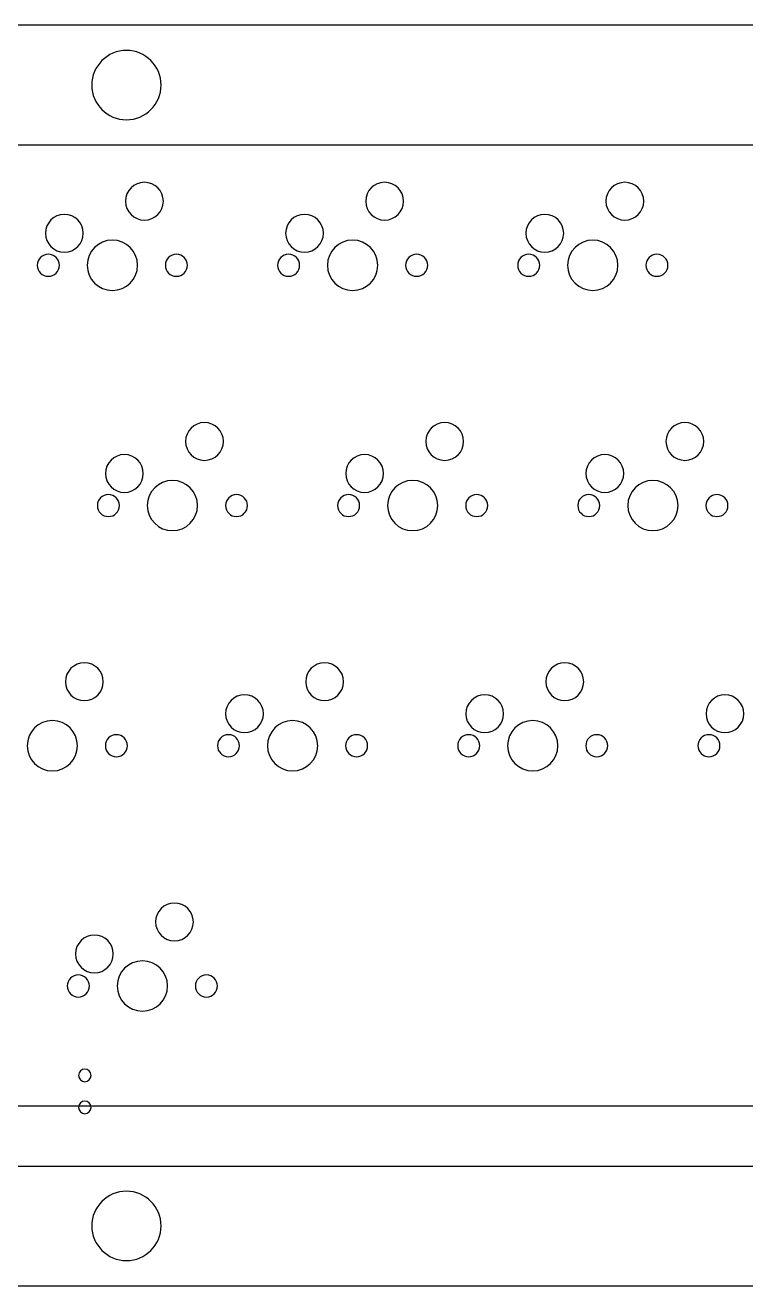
# Model space of a CAD drawing. Header units: millimetres. Extents: x 14 to 281, y 46 to 146.
# Drawn here: x 140.6 to 197.8, y 46.4 to 146.4 of the extents above; entities that cross this region are included whole.
import ezdxf

# ---------------------------------------------------------------- set-up
doc = ezdxf.new("R2010")
doc.units = ezdxf.units.MM
doc.header["$MEASUREMENT"] = 0
doc.layers.add('PCB', color=7, linetype='Continuous')
doc.layers.add('Top', color=7, linetype='Continuous')

# ---------------------------------------------------------------- blocks, each defined once
blk = doc.blocks.new('block 371')
at = {"layer": 'PCB', "color": 7, "lineweight": 25, "true_color": 0xffffff}
blk.add_lwpolyline([(271.379, 136.884), (67.117, 136.884)], dxfattribs=at)
blk = doc.blocks.new('block 372')
at = {"layer": 'PCB', "color": 7, "lineweight": 25, "true_color": 0xffffff}
blk.add_lwpolyline([(116.003, 55.922), (271.379, 55.922)], dxfattribs=at)
blk = doc.blocks.new('block 389')
at = {"layer": 'PCB', "color": 7, "lineweight": 25, "true_color": 0xffffff}
blk.add_open_spline([(147.941, 70.209), (147.941, 71.31), (148.834, 72.203), (149.935, 72.203), (151.037, 72.203), (151.929, 71.31), (151.929, 70.209), (151.929, 69.108), (151.037, 68.215), (149.935, 68.215), (148.834, 68.215), (147.941, 69.108), (147.941, 70.209), (147.941, 70.209), (147.941, 70.209), (147.941, 70.209)], degree=3, knots=[0, 0, 0, 0, 1, 1, 1, 2, 2, 2, 3, 3, 3, 4, 4, 4, 5, 5, 5, 5], dxfattribs=at)
blk = doc.blocks.new('block 400')
at = {"layer": 'PCB', "color": 7, "lineweight": 25, "true_color": 0xffffff}
blk.add_open_spline([(193.987, 89.259), (193.987, 89.742), (194.378, 90.134), (194.862, 90.134), (195.345, 90.134), (195.737, 89.742), (195.737, 89.259), (195.737, 88.776), (195.345, 88.384), (194.862, 88.384), (194.378, 88.384), (193.987, 88.776), (193.987, 89.259), (193.987, 89.259), (193.987, 89.259), (193.987, 89.259)], degree=3, knots=[0, 0, 0, 0, 1, 1, 1, 2, 2, 2, 3, 3, 3, 4, 4, 4, 5, 5, 5, 5], dxfattribs=at)
blk = doc.blocks.new('block 402')
at = {"layer": 'PCB', "color": 7, "lineweight": 25, "true_color": 0xffffff}
blk.add_open_spline([(150.975, 75.289), (150.975, 76.118), (151.647, 76.789), (152.475, 76.789), (153.304, 76.789), (153.975, 76.118), (153.975, 75.289), (153.975, 74.461), (153.304, 73.789), (152.475, 73.789), (151.647, 73.789), (150.975, 74.461), (150.975, 75.289), (150.975, 75.289), (150.975, 75.289), (150.975, 75.289)], degree=3, knots=[0, 0, 0, 0, 1, 1, 1, 2, 2, 2, 3, 3, 3, 4, 4, 4, 5, 5, 5, 5], dxfattribs=at)
blk = doc.blocks.new('block 403')
at = {"layer": 'PCB', "color": 7, "lineweight": 25, "true_color": 0xffffff}
blk.add_open_spline([(162.882, 94.339), (162.882, 95.168), (163.553, 95.839), (164.382, 95.839), (165.21, 95.839), (165.882, 95.168), (165.882, 94.339), (165.882, 93.511), (165.21, 92.839), (164.382, 92.839), (163.553, 92.839), (162.882, 93.511), (162.882, 94.339), (162.882, 94.339), (162.882, 94.339), (162.882, 94.339)], degree=3, knots=[0, 0, 0, 0, 1, 1, 1, 2, 2, 2, 3, 3, 3, 4, 4, 4, 5, 5, 5, 5], dxfattribs=at)
blk = doc.blocks.new('block 404')
at = {"layer": 'PCB', "color": 7, "lineweight": 25, "true_color": 0xffffff}
blk.add_open_spline([(159.848, 89.259), (159.848, 90.36), (160.74, 91.253), (161.842, 91.253), (162.943, 91.253), (163.836, 90.36), (163.836, 89.259), (163.836, 88.158), (162.943, 87.265), (161.842, 87.265), (160.74, 87.265), (159.848, 88.158), (159.848, 89.259), (159.848, 89.259), (159.848, 89.259), (159.848, 89.259)], degree=3, knots=[0, 0, 0, 0, 1, 1, 1, 2, 2, 2, 3, 3, 3, 4, 4, 4, 5, 5, 5, 5], dxfattribs=at)
blk = doc.blocks.new('block 405')
at = {"layer": 'PCB', "color": 7, "lineweight": 25, "true_color": 0xffffff}
blk.add_open_spline([(155.887, 89.259), (155.887, 89.742), (156.278, 90.134), (156.762, 90.134), (157.245, 90.134), (157.637, 89.742), (157.637, 89.259), (157.637, 88.776), (157.245, 88.384), (156.762, 88.384), (156.278, 88.384), (155.887, 88.776), (155.887, 89.259), (155.887, 89.259), (155.887, 89.259), (155.887, 89.259)], degree=3, knots=[0, 0, 0, 0, 1, 1, 1, 2, 2, 2, 3, 3, 3, 4, 4, 4, 5, 5, 5, 5], dxfattribs=at)
blk = doc.blocks.new('block 406')
at = {"layer": 'PCB', "color": 7, "lineweight": 25, "true_color": 0xffffff}
blk.add_open_spline([(175.582, 91.799), (175.582, 92.628), (176.253, 93.299), (177.082, 93.299), (177.91, 93.299), (178.582, 92.628), (178.582, 91.799), (178.582, 90.971), (177.91, 90.299), (177.082, 90.299), (176.253, 90.299), (175.582, 90.971), (175.582, 91.799), (175.582, 91.799), (175.582, 91.799), (175.582, 91.799)], degree=3, knots=[0, 0, 0, 0, 1, 1, 1, 2, 2, 2, 3, 3, 3, 4, 4, 4, 5, 5, 5, 5], dxfattribs=at)
blk = doc.blocks.new('block 407')
at = {"layer": 'PCB', "color": 7, "lineweight": 25, "true_color": 0xffffff}
blk.add_open_spline([(185.097, 89.259), (185.097, 89.742), (185.488, 90.134), (185.972, 90.134), (186.455, 90.134), (186.847, 89.742), (186.847, 89.259), (186.847, 88.776), (186.455, 88.384), (185.972, 88.384), (185.488, 88.384), (185.097, 88.776), (185.097, 89.259), (185.097, 89.259), (185.097, 89.259), (185.097, 89.259)], degree=3, knots=[0, 0, 0, 0, 1, 1, 1, 2, 2, 2, 3, 3, 3, 4, 4, 4, 5, 5, 5, 5], dxfattribs=at)
blk = doc.blocks.new('block 415')
at = {"layer": 'PCB', "color": 7, "lineweight": 25, "true_color": 0xffffff}
blk.add_open_spline([(146.362, 108.309), (146.362, 108.792), (146.753, 109.184), (147.237, 109.184), (147.72, 109.184), (148.112, 108.792), (148.112, 108.309), (148.112, 107.826), (147.72, 107.434), (147.237, 107.434), (146.753, 107.434), (146.362, 107.826), (146.362, 108.309), (146.362, 108.309), (146.362, 108.309), (146.362, 108.309)], degree=3, knots=[0, 0, 0, 0, 1, 1, 1, 2, 2, 2, 3, 3, 3, 4, 4, 4, 5, 5, 5, 5], dxfattribs=at)
blk = doc.blocks.new('block 416')
at = {"layer": 'PCB', "color": 7, "lineweight": 25, "true_color": 0xffffff}
blk.add_open_spline([(175.572, 108.309), (175.572, 108.792), (175.963, 109.184), (176.447, 109.184), (176.93, 109.184), (177.322, 108.792), (177.322, 108.309), (177.322, 107.826), (176.93, 107.434), (176.447, 107.434), (175.963, 107.434), (175.572, 107.826), (175.572, 108.309), (175.572, 108.309), (175.572, 108.309), (175.572, 108.309)], degree=3, knots=[0, 0, 0, 0, 1, 1, 1, 2, 2, 2, 3, 3, 3, 4, 4, 4, 5, 5, 5, 5], dxfattribs=at)
blk = doc.blocks.new('block 422')
at = {"layer": 'PCB', "color": 7, "lineweight": 25, "true_color": 0xffffff}
blk.add_open_spline([(147.007, 110.849), (147.007, 111.678), (147.678, 112.349), (148.507, 112.349), (149.335, 112.349), (150.007, 111.678), (150.007, 110.849), (150.007, 110.021), (149.335, 109.349), (148.507, 109.349), (147.678, 109.349), (147.007, 110.021), (147.007, 110.849), (147.007, 110.849), (147.007, 110.849), (147.007, 110.849)], degree=3, knots=[0, 0, 0, 0, 1, 1, 1, 2, 2, 2, 3, 3, 3, 4, 4, 4, 5, 5, 5, 5], dxfattribs=at)
blk = doc.blocks.new('block 428')
at = {"layer": 'PCB', "color": 7, "lineweight": 25, "true_color": 0xffffff}
blk.add_open_spline([(172.407, 113.389), (172.407, 114.218), (173.078, 114.889), (173.907, 114.889), (174.735, 114.889), (175.407, 114.218), (175.407, 113.389), (175.407, 112.561), (174.735, 111.889), (173.907, 111.889), (173.078, 111.889), (172.407, 112.561), (172.407, 113.389), (172.407, 113.389), (172.407, 113.389), (172.407, 113.389)], degree=3, knots=[0, 0, 0, 0, 1, 1, 1, 2, 2, 2, 3, 3, 3, 4, 4, 4, 5, 5, 5, 5], dxfattribs=at)
blk = doc.blocks.new('block 429')
at = {"layer": 'PCB', "color": 7, "lineweight": 25, "true_color": 0xffffff}
blk.add_open_spline([(191.457, 113.389), (191.457, 114.218), (192.128, 114.889), (192.957, 114.889), (193.785, 114.889), (194.457, 114.218), (194.457, 113.389), (194.457, 112.561), (193.785, 111.889), (192.957, 111.889), (192.128, 111.889), (191.457, 112.561), (191.457, 113.389), (191.457, 113.389), (191.457, 113.389), (191.457, 113.389)], degree=3, knots=[0, 0, 0, 0, 1, 1, 1, 2, 2, 2, 3, 3, 3, 4, 4, 4, 5, 5, 5, 5], dxfattribs=at)
blk = doc.blocks.new('block 436')
at = {"layer": 'PCB', "color": 7, "lineweight": 25, "true_color": 0xffffff}
blk.add_open_spline([(169.373, 108.309), (169.373, 109.41), (170.265, 110.303), (171.367, 110.303), (172.468, 110.303), (173.361, 109.41), (173.361, 108.309), (173.361, 107.208), (172.468, 106.315), (171.367, 106.315), (170.265, 106.315), (169.373, 107.208), (169.373, 108.309), (169.373, 108.309), (169.373, 108.309), (169.373, 108.309)], degree=3, knots=[0, 0, 0, 0, 1, 1, 1, 2, 2, 2, 3, 3, 3, 4, 4, 4, 5, 5, 5, 5], dxfattribs=at)
blk = doc.blocks.new('block 437')
at = {"layer": 'PCB', "color": 7, "lineweight": 25, "true_color": 0xffffff}
blk.add_open_spline([(184.462, 108.309), (184.462, 108.792), (184.853, 109.184), (185.337, 109.184), (185.82, 109.184), (186.212, 108.792), (186.212, 108.309), (186.212, 107.826), (185.82, 107.434), (185.337, 107.434), (184.853, 107.434), (184.462, 107.826), (184.462, 108.309), (184.462, 108.309), (184.462, 108.309), (184.462, 108.309)], degree=3, knots=[0, 0, 0, 0, 1, 1, 1, 2, 2, 2, 3, 3, 3, 4, 4, 4, 5, 5, 5, 5], dxfattribs=at)
blk = doc.blocks.new('block 438')
at = {"layer": 'PCB', "color": 7, "lineweight": 25, "true_color": 0xffffff}
blk.add_open_spline([(185.107, 110.849), (185.107, 111.678), (185.778, 112.349), (186.607, 112.349), (187.435, 112.349), (188.107, 111.678), (188.107, 110.849), (188.107, 110.021), (187.435, 109.349), (186.607, 109.349), (185.778, 109.349), (185.107, 110.021), (185.107, 110.849), (185.107, 110.849), (185.107, 110.849), (185.107, 110.849)], degree=3, knots=[0, 0, 0, 0, 1, 1, 1, 2, 2, 2, 3, 3, 3, 4, 4, 4, 5, 5, 5, 5], dxfattribs=at)
blk = doc.blocks.new('block 439')
at = {"layer": 'PCB', "color": 7, "lineweight": 25, "true_color": 0xffffff}
blk.add_open_spline([(194.622, 108.309), (194.622, 108.792), (195.013, 109.184), (195.497, 109.184), (195.98, 109.184), (196.372, 108.792), (196.372, 108.309), (196.372, 107.826), (195.98, 107.434), (195.497, 107.434), (195.013, 107.434), (194.622, 107.826), (194.622, 108.309), (194.622, 108.309), (194.622, 108.309), (194.622, 108.309)], degree=3, knots=[0, 0, 0, 0, 1, 1, 1, 2, 2, 2, 3, 3, 3, 4, 4, 4, 5, 5, 5, 5], dxfattribs=at)
blk = doc.blocks.new('block 440')
at = {"layer": 'PCB', "color": 7, "lineweight": 25, "true_color": 0xffffff}
blk.add_open_spline([(188.423, 108.309), (188.423, 109.41), (189.315, 110.303), (190.417, 110.303), (191.518, 110.303), (192.411, 109.41), (192.411, 108.309), (192.411, 107.208), (191.518, 106.315), (190.417, 106.315), (189.315, 106.315), (188.423, 107.208), (188.423, 108.309), (188.423, 108.309), (188.423, 108.309), (188.423, 108.309)], degree=3, knots=[0, 0, 0, 0, 1, 1, 1, 2, 2, 2, 3, 3, 3, 4, 4, 4, 5, 5, 5, 5], dxfattribs=at)
blk = doc.blocks.new('block 445')
at = {"layer": 'PCB', "color": 7, "lineweight": 25, "true_color": 0xffffff}
blk.add_open_spline([(153.357, 113.389), (153.357, 114.218), (154.028, 114.889), (154.857, 114.889), (155.685, 114.889), (156.357, 114.218), (156.357, 113.389), (156.357, 112.561), (155.685, 111.889), (154.857, 111.889), (154.028, 111.889), (153.357, 112.561), (153.357, 113.389), (153.357, 113.389), (153.357, 113.389), (153.357, 113.389)], degree=3, knots=[0, 0, 0, 0, 1, 1, 1, 2, 2, 2, 3, 3, 3, 4, 4, 4, 5, 5, 5, 5], dxfattribs=at)
blk = doc.blocks.new('block 446')
at = {"layer": 'PCB', "color": 7, "lineweight": 25, "true_color": 0xffffff}
blk.add_open_spline([(150.323, 108.309), (150.323, 109.41), (151.215, 110.303), (152.317, 110.303), (153.418, 110.303), (154.311, 109.41), (154.311, 108.309), (154.311, 107.208), (153.418, 106.315), (152.317, 106.315), (151.215, 106.315), (150.323, 107.208), (150.323, 108.309), (150.323, 108.309), (150.323, 108.309), (150.323, 108.309)], degree=3, knots=[0, 0, 0, 0, 1, 1, 1, 2, 2, 2, 3, 3, 3, 4, 4, 4, 5, 5, 5, 5], dxfattribs=at)
blk = doc.blocks.new('block 447')
at = {"layer": 'PCB', "color": 7, "lineweight": 25, "true_color": 0xffffff}
blk.add_open_spline([(165.412, 108.309), (165.412, 108.792), (165.803, 109.184), (166.287, 109.184), (166.77, 109.184), (167.162, 108.792), (167.162, 108.309), (167.162, 107.826), (166.77, 107.434), (166.287, 107.434), (165.803, 107.434), (165.412, 107.826), (165.412, 108.309), (165.412, 108.309), (165.412, 108.309), (165.412, 108.309)], degree=3, knots=[0, 0, 0, 0, 1, 1, 1, 2, 2, 2, 3, 3, 3, 4, 4, 4, 5, 5, 5, 5], dxfattribs=at)
blk = doc.blocks.new('block 448')
at = {"layer": 'PCB', "color": 7, "lineweight": 25, "true_color": 0xffffff}
blk.add_open_spline([(166.057, 110.849), (166.057, 111.678), (166.728, 112.349), (167.557, 112.349), (168.385, 112.349), (169.057, 111.678), (169.057, 110.849), (169.057, 110.021), (168.385, 109.349), (167.557, 109.349), (166.728, 109.349), (166.057, 110.021), (166.057, 110.849), (166.057, 110.849), (166.057, 110.849), (166.057, 110.849)], degree=3, knots=[0, 0, 0, 0, 1, 1, 1, 2, 2, 2, 3, 3, 3, 4, 4, 4, 5, 5, 5, 5], dxfattribs=at)
blk = doc.blocks.new('block 449')
at = {"layer": 'PCB', "color": 7, "lineweight": 25, "true_color": 0xffffff}
blk.add_open_spline([(156.522, 108.309), (156.522, 108.792), (156.913, 109.184), (157.397, 109.184), (157.88, 109.184), (158.272, 108.792), (158.272, 108.309), (158.272, 107.826), (157.88, 107.434), (157.397, 107.434), (156.913, 107.434), (156.522, 107.826), (156.522, 108.309), (156.522, 108.309), (156.522, 108.309), (156.522, 108.309)], degree=3, knots=[0, 0, 0, 0, 1, 1, 1, 2, 2, 2, 3, 3, 3, 4, 4, 4, 5, 5, 5, 5], dxfattribs=at)
blk = doc.blocks.new('block 458')
at = {"layer": 'PCB', "color": 7, "lineweight": 25, "true_color": 0xffffff}
blk.add_open_spline([(174.937, 89.259), (174.937, 89.742), (175.328, 90.134), (175.812, 90.134), (176.295, 90.134), (176.687, 89.742), (176.687, 89.259), (176.687, 88.776), (176.295, 88.384), (175.812, 88.384), (175.328, 88.384), (174.937, 88.776), (174.937, 89.259), (174.937, 89.259), (174.937, 89.259), (174.937, 89.259)], degree=3, knots=[0, 0, 0, 0, 1, 1, 1, 2, 2, 2, 3, 3, 3, 4, 4, 4, 5, 5, 5, 5], dxfattribs=at)
blk = doc.blocks.new('block 459')
at = {"layer": 'PCB', "color": 7, "lineweight": 25, "true_color": 0xffffff}
blk.add_open_spline([(178.898, 89.259), (178.898, 90.36), (179.79, 91.253), (180.892, 91.253), (181.993, 91.253), (182.886, 90.36), (182.886, 89.259), (182.886, 88.158), (181.993, 87.265), (180.892, 87.265), (179.79, 87.265), (178.898, 88.158), (178.898, 89.259), (178.898, 89.259), (178.898, 89.259), (178.898, 89.259)], degree=3, knots=[0, 0, 0, 0, 1, 1, 1, 2, 2, 2, 3, 3, 3, 4, 4, 4, 5, 5, 5, 5], dxfattribs=at)
blk = doc.blocks.new('block 460')
at = {"layer": 'PCB', "color": 7, "lineweight": 25, "true_color": 0xffffff}
blk.add_open_spline([(194.632, 91.799), (194.632, 92.628), (195.303, 93.299), (196.132, 93.299), (196.96, 93.299), (197.632, 92.628), (197.632, 91.799), (197.632, 90.971), (196.96, 90.299), (196.132, 90.299), (195.303, 90.299), (194.632, 90.971), (194.632, 91.799), (194.632, 91.799), (194.632, 91.799), (194.632, 91.799)], degree=3, knots=[0, 0, 0, 0, 1, 1, 1, 2, 2, 2, 3, 3, 3, 4, 4, 4, 5, 5, 5, 5], dxfattribs=at)
blk = doc.blocks.new('block 466')
at = {"layer": 'PCB', "color": 7, "lineweight": 25, "true_color": 0xffffff}
blk.add_open_spline([(181.932, 94.339), (181.932, 95.168), (182.603, 95.839), (183.432, 95.839), (184.26, 95.839), (184.932, 95.168), (184.932, 94.339), (184.932, 93.511), (184.26, 92.839), (183.432, 92.839), (182.603, 92.839), (181.932, 93.511), (181.932, 94.339), (181.932, 94.339), (181.932, 94.339), (181.932, 94.339)], degree=3, knots=[0, 0, 0, 0, 1, 1, 1, 2, 2, 2, 3, 3, 3, 4, 4, 4, 5, 5, 5, 5], dxfattribs=at)
blk = doc.blocks.new('block 467')
at = {"layer": 'PCB', "color": 7, "lineweight": 25, "true_color": 0xffffff}
blk.add_open_spline([(140.798, 89.259), (140.798, 90.36), (141.69, 91.253), (142.792, 91.253), (143.893, 91.253), (144.786, 90.36), (144.786, 89.259), (144.786, 88.158), (143.893, 87.265), (142.792, 87.265), (141.69, 87.265), (140.798, 88.158), (140.798, 89.259), (140.798, 89.259), (140.798, 89.259), (140.798, 89.259)], degree=3, knots=[0, 0, 0, 0, 1, 1, 1, 2, 2, 2, 3, 3, 3, 4, 4, 4, 5, 5, 5, 5], dxfattribs=at)
blk = doc.blocks.new('block 468')
at = {"layer": 'PCB', "color": 7, "lineweight": 25, "true_color": 0xffffff}
blk.add_open_spline([(146.997, 89.259), (146.997, 89.742), (147.388, 90.134), (147.872, 90.134), (148.355, 90.134), (148.747, 89.742), (148.747, 89.259), (148.747, 88.776), (148.355, 88.384), (147.872, 88.384), (147.388, 88.384), (146.997, 88.776), (146.997, 89.259), (146.997, 89.259), (146.997, 89.259), (146.997, 89.259)], degree=3, knots=[0, 0, 0, 0, 1, 1, 1, 2, 2, 2, 3, 3, 3, 4, 4, 4, 5, 5, 5, 5], dxfattribs=at)
blk = doc.blocks.new('block 469')
at = {"layer": 'PCB', "color": 7, "lineweight": 25, "true_color": 0xffffff}
blk.add_open_spline([(154.14, 70.209), (154.14, 70.692), (154.532, 71.084), (155.015, 71.084), (155.499, 71.084), (155.89, 70.692), (155.89, 70.209), (155.89, 69.726), (155.499, 69.334), (155.015, 69.334), (154.532, 69.334), (154.14, 69.726), (154.14, 70.209), (154.14, 70.209), (154.14, 70.209), (154.14, 70.209)], degree=3, knots=[0, 0, 0, 0, 1, 1, 1, 2, 2, 2, 3, 3, 3, 4, 4, 4, 5, 5, 5, 5], dxfattribs=at)
blk = doc.blocks.new('block 470')
at = {"layer": 'PCB', "color": 7, "lineweight": 25, "true_color": 0xffffff}
blk.add_open_spline([(144.625, 72.749), (144.625, 73.578), (145.297, 74.249), (146.125, 74.249), (146.954, 74.249), (147.625, 73.578), (147.625, 72.749), (147.625, 71.921), (146.954, 71.249), (146.125, 71.249), (145.297, 71.249), (144.625, 71.921), (144.625, 72.749), (144.625, 72.749), (144.625, 72.749), (144.625, 72.749)], degree=3, knots=[0, 0, 0, 0, 1, 1, 1, 2, 2, 2, 3, 3, 3, 4, 4, 4, 5, 5, 5, 5], dxfattribs=at)
blk = doc.blocks.new('block 471')
at = {"layer": 'PCB', "color": 7, "lineweight": 25, "true_color": 0xffffff}
blk.add_open_spline([(143.98, 70.209), (143.98, 70.692), (144.372, 71.084), (144.855, 71.084), (145.339, 71.084), (145.73, 70.692), (145.73, 70.209), (145.73, 69.726), (145.339, 69.334), (144.855, 69.334), (144.372, 69.334), (143.98, 69.726), (143.98, 70.209), (143.98, 70.209), (143.98, 70.209), (143.98, 70.209)], degree=3, knots=[0, 0, 0, 0, 1, 1, 1, 2, 2, 2, 3, 3, 3, 4, 4, 4, 5, 5, 5, 5], dxfattribs=at)
blk = doc.blocks.new('block 472')
at = {"layer": 'PCB', "color": 7, "lineweight": 25, "true_color": 0xffffff}
blk.add_open_spline([(143.832, 94.339), (143.832, 95.168), (144.503, 95.839), (145.332, 95.839), (146.16, 95.839), (146.832, 95.168), (146.832, 94.339), (146.832, 93.511), (146.16, 92.839), (145.332, 92.839), (144.503, 92.839), (143.832, 93.511), (143.832, 94.339), (143.832, 94.339), (143.832, 94.339), (143.832, 94.339)], degree=3, knots=[0, 0, 0, 0, 1, 1, 1, 2, 2, 2, 3, 3, 3, 4, 4, 4, 5, 5, 5, 5], dxfattribs=at)
blk = doc.blocks.new('block 473')
at = {"layer": 'PCB', "color": 7, "lineweight": 25, "true_color": 0xffffff}
blk.add_open_spline([(156.532, 91.799), (156.532, 92.628), (157.203, 93.299), (158.032, 93.299), (158.86, 93.299), (159.532, 92.628), (159.532, 91.799), (159.532, 90.971), (158.86, 90.299), (158.032, 90.299), (157.203, 90.299), (156.532, 90.971), (156.532, 91.799), (156.532, 91.799), (156.532, 91.799), (156.532, 91.799)], degree=3, knots=[0, 0, 0, 0, 1, 1, 1, 2, 2, 2, 3, 3, 3, 4, 4, 4, 5, 5, 5, 5], dxfattribs=at)
blk = doc.blocks.new('block 474')
at = {"layer": 'PCB', "color": 7, "lineweight": 25, "true_color": 0xffffff}
blk.add_open_spline([(166.047, 89.259), (166.047, 89.742), (166.438, 90.134), (166.922, 90.134), (167.405, 90.134), (167.797, 89.742), (167.797, 89.259), (167.797, 88.776), (167.405, 88.384), (166.922, 88.384), (166.438, 88.384), (166.047, 88.776), (166.047, 89.259), (166.047, 89.259), (166.047, 89.259), (166.047, 89.259)], degree=3, knots=[0, 0, 0, 0, 1, 1, 1, 2, 2, 2, 3, 3, 3, 4, 4, 4, 5, 5, 5, 5], dxfattribs=at)
blk = doc.blocks.new('block 481')
at = {"layer": 'PCB', "color": 7, "lineweight": 25, "true_color": 0xffffff}
blk.add_open_spline([(144.867, 63.118), (144.867, 63.394), (145.091, 63.618), (145.367, 63.618), (145.643, 63.618), (145.867, 63.394), (145.867, 63.118), (145.867, 62.842), (145.643, 62.618), (145.367, 62.618), (145.091, 62.618), (144.867, 62.842), (144.867, 63.118), (144.867, 63.118), (144.867, 63.118), (144.867, 63.118)], degree=3, knots=[0, 0, 0, 0, 1, 1, 1, 2, 2, 2, 3, 3, 3, 4, 4, 4, 5, 5, 5, 5], dxfattribs=at)
blk = doc.blocks.new('block 486')
at = {"layer": 'PCB', "color": 7, "lineweight": 25, "true_color": 0xffffff}
blk.add_open_spline([(141.599, 127.359), (141.599, 127.842), (141.991, 128.234), (142.474, 128.234), (142.957, 128.234), (143.349, 127.842), (143.349, 127.359), (143.349, 126.876), (142.957, 126.484), (142.474, 126.484), (141.991, 126.484), (141.599, 126.876), (141.599, 127.359), (141.599, 127.359), (141.599, 127.359), (141.599, 127.359)], degree=3, knots=[0, 0, 0, 0, 1, 1, 1, 2, 2, 2, 3, 3, 3, 4, 4, 4, 5, 5, 5, 5], dxfattribs=at)
blk = doc.blocks.new('block 488')
at = {"layer": 'PCB', "color": 7, "lineweight": 25, "true_color": 0xffffff}
blk.add_open_spline([(142.244, 129.899), (142.244, 130.728), (142.916, 131.399), (143.744, 131.399), (144.573, 131.399), (145.244, 130.728), (145.244, 129.899), (145.244, 129.071), (144.573, 128.399), (143.744, 128.399), (142.916, 128.399), (142.244, 129.071), (142.244, 129.899), (142.244, 129.899), (142.244, 129.899), (142.244, 129.899)], degree=3, knots=[0, 0, 0, 0, 1, 1, 1, 2, 2, 2, 3, 3, 3, 4, 4, 4, 5, 5, 5, 5], dxfattribs=at)
blk = doc.blocks.new('block 491')
at = {"layer": 'PCB', "color": 7, "lineweight": 25, "true_color": 0xffffff}
blk.add_open_spline([(145.56, 127.359), (145.56, 128.46), (146.453, 129.353), (147.554, 129.353), (148.655, 129.353), (149.548, 128.46), (149.548, 127.359), (149.548, 126.258), (148.655, 125.365), (147.554, 125.365), (146.453, 125.365), (145.56, 126.258), (145.56, 127.359), (145.56, 127.359), (145.56, 127.359), (145.56, 127.359)], degree=3, knots=[0, 0, 0, 0, 1, 1, 1, 2, 2, 2, 3, 3, 3, 4, 4, 4, 5, 5, 5, 5], dxfattribs=at)
blk = doc.blocks.new('block 492')
at = {"layer": 'PCB', "color": 7, "lineweight": 25, "true_color": 0xffffff}
blk.add_open_spline([(148.594, 132.439), (148.594, 133.268), (149.266, 133.939), (150.094, 133.939), (150.923, 133.939), (151.594, 133.268), (151.594, 132.439), (151.594, 131.611), (150.923, 130.939), (150.094, 130.939), (149.266, 130.939), (148.594, 131.611), (148.594, 132.439), (148.594, 132.439), (148.594, 132.439), (148.594, 132.439)], degree=3, knots=[0, 0, 0, 0, 1, 1, 1, 2, 2, 2, 3, 3, 3, 4, 4, 4, 5, 5, 5, 5], dxfattribs=at)
blk = doc.blocks.new('block 493')
at = {"layer": 'PCB', "color": 7, "lineweight": 25, "true_color": 0xffffff}
blk.add_open_spline([(189.859, 127.359), (189.859, 127.842), (190.251, 128.234), (190.734, 128.234), (191.217, 128.234), (191.609, 127.842), (191.609, 127.359), (191.609, 126.876), (191.217, 126.484), (190.734, 126.484), (190.251, 126.484), (189.859, 126.876), (189.859, 127.359), (189.859, 127.359), (189.859, 127.359), (189.859, 127.359)], degree=3, knots=[0, 0, 0, 0, 1, 1, 1, 2, 2, 2, 3, 3, 3, 4, 4, 4, 5, 5, 5, 5], dxfattribs=at)
blk = doc.blocks.new('block 494')
at = {"layer": 'PCB', "color": 7, "lineweight": 25, "true_color": 0xffffff}
blk.add_open_spline([(183.66, 127.359), (183.66, 128.46), (184.553, 129.353), (185.654, 129.353), (186.755, 129.353), (187.648, 128.46), (187.648, 127.359), (187.648, 126.258), (186.755, 125.365), (185.654, 125.365), (184.553, 125.365), (183.66, 126.258), (183.66, 127.359), (183.66, 127.359), (183.66, 127.359), (183.66, 127.359)], degree=3, knots=[0, 0, 0, 0, 1, 1, 1, 2, 2, 2, 3, 3, 3, 4, 4, 4, 5, 5, 5, 5], dxfattribs=at)
blk = doc.blocks.new('block 495')
at = {"layer": 'PCB', "color": 7, "lineweight": 25, "true_color": 0xffffff}
blk.add_open_spline([(186.694, 132.439), (186.694, 133.268), (187.366, 133.939), (188.194, 133.939), (189.023, 133.939), (189.694, 133.268), (189.694, 132.439), (189.694, 131.611), (189.023, 130.939), (188.194, 130.939), (187.366, 130.939), (186.694, 131.611), (186.694, 132.439), (186.694, 132.439), (186.694, 132.439), (186.694, 132.439)], degree=3, knots=[0, 0, 0, 0, 1, 1, 1, 2, 2, 2, 3, 3, 3, 4, 4, 4, 5, 5, 5, 5], dxfattribs=at)
blk = doc.blocks.new('block 496')
at = {"layer": 'PCB', "color": 7, "lineweight": 25, "true_color": 0xffffff}
blk.add_open_spline([(180.344, 129.899), (180.344, 130.728), (181.016, 131.399), (181.844, 131.399), (182.673, 131.399), (183.344, 130.728), (183.344, 129.899), (183.344, 129.071), (182.673, 128.399), (181.844, 128.399), (181.016, 128.399), (180.344, 129.071), (180.344, 129.899), (180.344, 129.899), (180.344, 129.899), (180.344, 129.899)], degree=3, knots=[0, 0, 0, 0, 1, 1, 1, 2, 2, 2, 3, 3, 3, 4, 4, 4, 5, 5, 5, 5], dxfattribs=at)
blk = doc.blocks.new('block 497')
at = {"layer": 'PCB', "color": 7, "lineweight": 25, "true_color": 0xffffff}
blk.add_open_spline([(179.699, 127.359), (179.699, 127.842), (180.091, 128.234), (180.574, 128.234), (181.057, 128.234), (181.449, 127.842), (181.449, 127.359), (181.449, 126.876), (181.057, 126.484), (180.574, 126.484), (180.091, 126.484), (179.699, 126.876), (179.699, 127.359), (179.699, 127.359), (179.699, 127.359), (179.699, 127.359)], degree=3, knots=[0, 0, 0, 0, 1, 1, 1, 2, 2, 2, 3, 3, 3, 4, 4, 4, 5, 5, 5, 5], dxfattribs=at)
blk = doc.blocks.new('block 498')
at = {"layer": 'PCB', "color": 7, "lineweight": 25, "true_color": 0xffffff}
blk.add_open_spline([(161.294, 129.899), (161.294, 130.728), (161.966, 131.399), (162.794, 131.399), (163.623, 131.399), (164.294, 130.728), (164.294, 129.899), (164.294, 129.071), (163.623, 128.399), (162.794, 128.399), (161.966, 128.399), (161.294, 129.071), (161.294, 129.899), (161.294, 129.899), (161.294, 129.899), (161.294, 129.899)], degree=3, knots=[0, 0, 0, 0, 1, 1, 1, 2, 2, 2, 3, 3, 3, 4, 4, 4, 5, 5, 5, 5], dxfattribs=at)
blk = doc.blocks.new('block 499')
at = {"layer": 'PCB', "color": 7, "lineweight": 25, "true_color": 0xffffff}
blk.add_open_spline([(160.649, 127.359), (160.649, 127.842), (161.041, 128.234), (161.524, 128.234), (162.007, 128.234), (162.399, 127.842), (162.399, 127.359), (162.399, 126.876), (162.007, 126.484), (161.524, 126.484), (161.041, 126.484), (160.649, 126.876), (160.649, 127.359), (160.649, 127.359), (160.649, 127.359), (160.649, 127.359)], degree=3, knots=[0, 0, 0, 0, 1, 1, 1, 2, 2, 2, 3, 3, 3, 4, 4, 4, 5, 5, 5, 5], dxfattribs=at)
blk = doc.blocks.new('block 500')
at = {"layer": 'PCB', "color": 7, "lineweight": 25, "true_color": 0xffffff}
blk.add_open_spline([(164.61, 127.359), (164.61, 128.46), (165.503, 129.353), (166.604, 129.353), (167.705, 129.353), (168.598, 128.46), (168.598, 127.359), (168.598, 126.258), (167.705, 125.365), (166.604, 125.365), (165.503, 125.365), (164.61, 126.258), (164.61, 127.359), (164.61, 127.359), (164.61, 127.359), (164.61, 127.359)], degree=3, knots=[0, 0, 0, 0, 1, 1, 1, 2, 2, 2, 3, 3, 3, 4, 4, 4, 5, 5, 5, 5], dxfattribs=at)
blk = doc.blocks.new('block 501')
at = {"layer": 'PCB', "color": 7, "lineweight": 25, "true_color": 0xffffff}
blk.add_open_spline([(167.644, 132.439), (167.644, 133.268), (168.316, 133.939), (169.144, 133.939), (169.973, 133.939), (170.644, 133.268), (170.644, 132.439), (170.644, 131.611), (169.973, 130.939), (169.144, 130.939), (168.316, 130.939), (167.644, 131.611), (167.644, 132.439), (167.644, 132.439), (167.644, 132.439), (167.644, 132.439)], degree=3, knots=[0, 0, 0, 0, 1, 1, 1, 2, 2, 2, 3, 3, 3, 4, 4, 4, 5, 5, 5, 5], dxfattribs=at)
blk = doc.blocks.new('block 502')
at = {"layer": 'PCB', "color": 7, "lineweight": 25, "true_color": 0xffffff}
blk.add_open_spline([(170.809, 127.359), (170.809, 127.842), (171.201, 128.234), (171.684, 128.234), (172.167, 128.234), (172.559, 127.842), (172.559, 127.359), (172.559, 126.876), (172.167, 126.484), (171.684, 126.484), (171.201, 126.484), (170.809, 126.876), (170.809, 127.359), (170.809, 127.359), (170.809, 127.359), (170.809, 127.359)], degree=3, knots=[0, 0, 0, 0, 1, 1, 1, 2, 2, 2, 3, 3, 3, 4, 4, 4, 5, 5, 5, 5], dxfattribs=at)
blk = doc.blocks.new('block 503')
at = {"layer": 'PCB', "color": 7, "lineweight": 25, "true_color": 0xffffff}
blk.add_open_spline([(151.759, 127.359), (151.759, 127.842), (152.151, 128.234), (152.634, 128.234), (153.117, 128.234), (153.509, 127.842), (153.509, 127.359), (153.509, 126.876), (153.117, 126.484), (152.634, 126.484), (152.151, 126.484), (151.759, 126.876), (151.759, 127.359), (151.759, 127.359), (151.759, 127.359), (151.759, 127.359)], degree=3, knots=[0, 0, 0, 0, 1, 1, 1, 2, 2, 2, 3, 3, 3, 4, 4, 4, 5, 5, 5, 5], dxfattribs=at)
blk = doc.blocks.new('block 627')
at = {"layer": 'PCB', "color": 7, "lineweight": 25, "true_color": 0xffffff}
blk.add_open_spline([(144.867, 60.578), (144.867, 60.854), (145.091, 61.078), (145.367, 61.078), (145.643, 61.078), (145.867, 60.854), (145.867, 60.578), (145.867, 60.302), (145.643, 60.078), (145.367, 60.078), (145.091, 60.078), (144.867, 60.302), (144.867, 60.578), (144.867, 60.578), (144.867, 60.578), (144.867, 60.578)], degree=3, knots=[0, 0, 0, 0, 1, 1, 1, 2, 2, 2, 3, 3, 3, 4, 4, 4, 5, 5, 5, 5], dxfattribs=at)
blk = doc.blocks.new('block 353')
at = {"layer": 'PCB'}
for name in ['block 371', 'block 492', 'block 501', 'block 495', 'block 488', 'block 498', 'block 496', 'block 491', 'block 500', 'block 494', 'block 486', 'block 503', 'block 499', 'block 502', 'block 497', 'block 493', 'block 445', 'block 428', 'block 429', 'block 422', 'block 448', 'block 438', 'block 446', 'block 436', 'block 440', 'block 415', 'block 449', 'block 447', 'block 416', 'block 437', 'block 439', 'block 472', 'block 403', 'block 466', 'block 473', 'block 406', 'block 460', 'block 467', 'block 404', 'block 459', 'block 468', 'block 405', 'block 474', 'block 458', 'block 407', 'block 400', 'block 402', 'block 470', 'block 389', 'block 471', 'block 469', 'block 481', 'block 627', 'block 372']:
    blk.add_blockref(name, (0, 0), dxfattribs=at)

msp = doc.modelspace()

# ---------------------------------------------------------------- linework, layer by layer
at = {"layer": 'Top', "color": 7, "lineweight": 25, "true_color": 0xffffff}
for points, knots in [([(19.224, 146.397), (19.224, 146.397), (275.902, 146.397), (275.902, 146.397), (278.663, 146.397), (280.902, 144.158), (280.902, 141.397), (280.902, 141.397), (280.902, 51.434), (280.902, 51.434), (280.902, 48.673), (278.663, 46.434), (275.902, 46.434), (275.902, 46.434), (19.224, 46.434), (19.224, 46.434), (16.463, 46.434), (14.224, 48.673), (14.224, 51.434), (14.224, 51.434), (14.224, 141.397), (14.224, 141.397), (14.224, 144.158), (16.463, 146.397), (19.224, 146.397)], [0, 0, 0, 0, 1, 1, 1, 2, 2, 2, 3, 3, 3, 4, 4, 4, 5, 5, 5, 6, 6, 6, 7, 7, 7, 8, 8, 8, 8]), ([(151.418, 141.647), (151.418, 140.128), (150.187, 138.897), (148.668, 138.897), (147.15, 138.897), (145.918, 140.128), (145.918, 141.647), (145.918, 143.166), (147.15, 144.397), (148.668, 144.397), (150.187, 144.397), (151.418, 143.166), (151.418, 141.647)], [0, 0, 0, 0, 1, 1, 1, 2, 2, 2, 3, 3, 3, 4, 4, 4, 4]), ([(42.774, 61.697), (42.774, 61.697), (42.774, 78.747), (42.774, 78.747), (42.774, 79.299), (42.327, 79.747), (41.774, 79.747), (41.774, 79.747), (24.724, 79.747), (24.724, 79.747), (24.172, 79.747), (23.724, 80.195), (23.724, 80.747), (23.724, 80.747), (23.724, 135.897), (23.724, 135.897), (23.724, 136.449), (24.172, 136.897), (24.724, 136.897), (24.724, 136.897), (251.324, 136.897), (251.324, 136.897), (251.877, 136.897), (252.324, 136.449), (252.324, 135.897), (252.324, 135.897), (252.324, 99.797), (252.324, 99.797), (252.324, 99.245), (251.877, 98.797), (251.324, 98.797), (251.324, 98.797), (229.512, 98.797), (229.512, 98.797), (228.96, 98.797), (228.512, 98.349), (228.512, 97.797), (228.512, 97.797), (228.512, 80.747), (228.512, 80.747), (228.512, 80.195), (228.064, 79.747), (227.512, 79.747), (227.512, 79.747), (210.462, 79.747), (210.462, 79.747), (209.91, 79.747), (209.462, 79.299), (209.462, 78.747), (209.462, 78.747), (209.462, 61.697), (209.462, 61.697), (209.462, 61.145), (209.014, 60.697), (208.462, 60.697), (208.462, 60.697), (43.774, 60.697), (43.774, 60.697), (43.222, 60.697), (42.774, 61.145), (42.774, 61.697)], [0, 0, 0, 0, 1, 1, 1, 2, 2, 2, 3, 3, 3, 4, 4, 4, 5, 5, 5, 6, 6, 6, 7, 7, 7, 8, 8, 8, 9, 9, 9, 10, 10, 10, 11, 11, 11, 12, 12, 12, 13, 13, 13, 14, 14, 14, 15, 15, 15, 16, 16, 16, 17, 17, 17, 18, 18, 18, 19, 19, 19, 20, 20, 20, 20]), ([(151.418, 51.184), (151.418, 49.666), (150.187, 48.434), (148.668, 48.434), (147.15, 48.434), (145.918, 49.666), (145.918, 51.184), (145.918, 52.703), (147.15, 53.934), (148.668, 53.934), (150.187, 53.934), (151.418, 52.703), (151.418, 51.184)], [0, 0, 0, 0, 1, 1, 1, 2, 2, 2, 3, 3, 3, 4, 4, 4, 4])]:
    msp.add_open_spline(points, degree=3, knots=knots, dxfattribs=at)

# ---------------------------------------------------------------- block references
at = {"layer": 'PCB'}
msp.add_blockref('block 353', (0, 0), dxfattribs=at)

doc.saveas('drawing.dxf')
